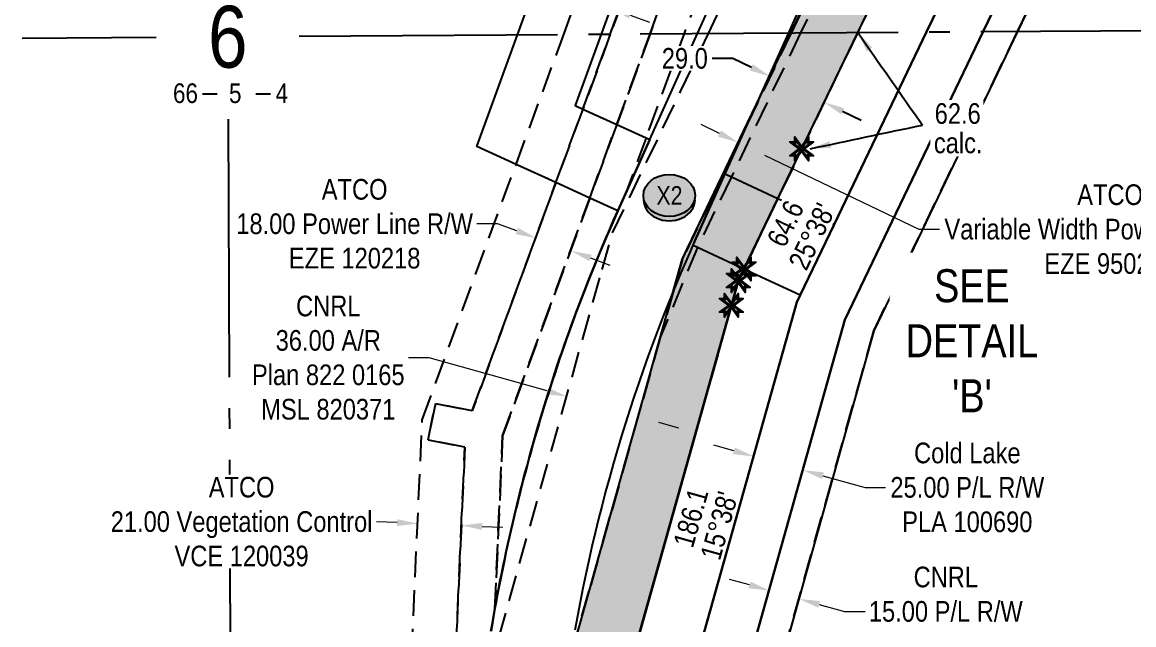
# Model space of a CAD drawing. Extents: x 516054 to 518684, y 6058562 to 6061257.
# Drawn here: x 516057 to 516596, y 6059202 to 6059494 of the extents above; entities that cross this region are included whole.
import ezdxf
from ezdxf.enums import TextEntityAlignment as Align

# ---------------------------------------------------------------- set-up
doc = ezdxf.new("R2010")
doc.units = 0
doc.header["$LTSCALE"] = 5
doc.header["$PDSIZE"] = 0.5
for name, pattern in [('foc-ACCESSROAD', [3.75, 2.5, -1.25]), ('foc-FLOWLINE', [3.75, 2.5, -1.25]), ('foc-QUARTERLINE', [33, 25, -3, 2, -3])]:
    doc.linetypes.add(name, pattern=pattern)
doc.layers.get('Defpoints').update_dxf_attribs({"color": 9})
for name, color, linetype in [('10', 1, 'Continuous'), ('9', 3, 'Continuous'), ('C-EZE', 13, 'foc-FLOWLINE'), ('DETAIL-T', 7, 'Continuous'), ('F-AR', 190, 'foc-ACCESSROAD'), ('F-EZE', 190, 'foc-FLOWLINE'), ('F-RW', 190, 'Continuous'), ('F-VCE', 190, 'foc-FLOWLINE'), ('F-WS', 190, 'foc-ACCESSROAD'), ('L-BD', 7, 'Continuous'), ('L-BD1', 253, 'Continuous'), ('L-MON', 1, 'Continuous'), ('L-SECLBL', 7, 'Continuous'), ('L-SECQ', 8, 'foc-QUARTERLINE'), ('L-TITLEDB', 4, 'Continuous'), ('P-CROSSINGS', 250, 'Continuous'), ('P-PROPOSED', 10, 'Continuous'), ('P-PROPOSED-H', 21, 'Continuous'), ('P-TXT', 4, 'Continuous')]:
    doc.layers.add(name, color=color, linetype=linetype)
for name, color, linetype, lineweight in [('C-EZE-T', 13, 'Continuous', 9), ('F-RW-T', 190, 'Continuous', 9), ('F-VCE-T', 190, 'Continuous', 9)]:
    doc.layers.add(name, color=color, linetype=linetype, lineweight=lineweight)
doc.styles.add('80CG', font='ARIALN.TTF', dxfattribs={"height": 10})
doc.styles.add('80L', font='ARIALN.TTF', dxfattribs={"height": 10})
doc.styles.add('Crossing', font='ARIALN.TTF', dxfattribs={"height": 10})
doc.styles.add('SIMPLEX', font='ARIALN.TTF')
doc.dimstyles.new('Compass 5 000', dxfattribs={"dimscale": 5, "dimtxt": 9, "dimasz": 2, "dimexe": 0.2, "dimexo": 0.0625, "dimgap": 0.5, "dimtad": 0, "dimtih": 1, "dimtoh": 1, "dimzin": 0, "dimdsep": 46, "dimtxsty": '80CG', "dimcen": 0.1, "dimse1": 1, "dimse2": 1, "dimclrd": 256, "dimclrt": 256, "dimaunit": 1, "dimadec": 4, "dimazin": 0, "dimtfac": 0.06, "dimtofl": 0, "dimtmove": 0, "dimatfit": 1, "dimfxl": 0.2, "dimtolj": 1, "dimtzin": 0, "dimlwd": -1, "dimarcsym": 0})

# ---------------------------------------------------------------- blocks, each defined once
blk = doc.blocks.new('L-SECLBL')
at = {"layer": '9', "color": 7}
for p, q in [((-5.08, -27.83), (-12.29, -27.83)), ((20.7, -27.83), (13.5, -27.83))]:
    blk.add_line(p, q, dxfattribs=at)
at = {"layer": '10', "color": 2, "style": 'SIMPLEX'}
blk.add_attdef('SEC', text='', height=30, dxfattribs=at).set_placement((0, 0), align=Align.MIDDLE)
at = {"layer": '10', "color": 5, "style": '80L'}
blk.add_attdef('TWP', text='', height=9.5, dxfattribs=at).set_placement((-14.43, -27.37), align=Align.MIDDLE_RIGHT)
blk.add_attdef('RGE', text='', height=9.5, dxfattribs=at).set_placement((3.62, -27.37), align=Align.MIDDLE_CENTER)
blk.add_attdef('MER', text='', height=9.5, dxfattribs=at).set_placement((23.17, -27.37), align=Align.MIDDLE_LEFT)
blk = doc.blocks.new('*D383')
at = {"layer": 'Defpoints', "color": 0, "transparency": 16777216}
for p in [(516363.4, 6059669.4), (516399.08, 6059656.42), (516306.75, 6059513.71)]:
    blk.add_point(p, dxfattribs=at)
at = {"layer": 'F-RW-T', "transparency": 16777216}
for p, q in [((516287.95, 6059520.55), (516277.95, 6059520.55)), ((516297.35, 6059517.13), (516287.95, 6059520.55)), ((516351.82, 6059497.31), (516361.22, 6059493.89))]:
    blk.add_line(p, q, dxfattribs=at)
for points in [[(516297.92, 6059518.7), (516296.78, 6059515.56), (516306.75, 6059513.71)], [(516352.39, 6059498.88), (516351.25, 6059495.74), (516342.42, 6059500.73)]]:
    blk.add_solid(points, dxfattribs=at)
at = {"layer": 'F-RW-T', "transparency": 16777216, "insert": (516238.48, 6059520.55), "char_height": 10, "attachment_point": 5, "style": '80CG'}
blk.add_mtext('\\A1;Inter Pipeline\\P38.00 P/L R/W\\PPLA 130419', dxfattribs=at)
blk = doc.blocks.new('*D388')
at = {"layer": 'Defpoints', "color": 0, "transparency": 16777216}
for p in [(516304.19, 6059383.4), (516323.24, 6059383.12), (516321.07, 6059377.21)]:
    blk.add_point(p, dxfattribs=at)
at = {"layer": 'F-RW-T', "transparency": 16777216}
for p, q in [((516287.58, 6059396.19), (516277.58, 6059396.19)), ((516296.96, 6059392.75), (516287.58, 6059396.19)), ((516332.63, 6059379.68), (516342.02, 6059376.23))]:
    blk.add_line(p, q, dxfattribs=at)
for points in [[(516297.54, 6059394.31), (516296.39, 6059391.18), (516306.35, 6059389.31)], [(516333.2, 6059381.24), (516332.05, 6059378.11), (516323.24, 6059383.12)]]:
    blk.add_solid(points, dxfattribs=at)
at = {"layer": 'F-RW-T', "transparency": 16777216, "insert": (516218.43, 6059396.19), "char_height": 10, "attachment_point": 5, "style": '80CG'}
blk.add_mtext('\\A1;ATCO\\P18.00 Power Line R/W\\PEZE 120218', dxfattribs=at)
blk = doc.blocks.new('*D389')
at = {"layer": 'Defpoints', "color": 0, "transparency": 16777216}
for p in [(516325.14, 6059326.31), (516359.77, 6059316.59), (516355.9, 6059302.84)]:
    blk.add_point(p, dxfattribs=at)
at = {"layer": 'F-RW-T', "transparency": 16777216}
for p, q in [((516254.44, 6059331.34), (516244.44, 6059331.34)), ((516311.65, 6059315.27), (516254.44, 6059331.34)), ((516365.53, 6059300.14), (516375.16, 6059297.43))]:
    blk.add_line(p, q, dxfattribs=at)
for points in [[(516312.1, 6059316.87), (516311.2, 6059313.66), (516321.28, 6059312.56)], [(516365.98, 6059301.74), (516365.08, 6059298.53), (516355.9, 6059302.84)]]:
    blk.add_solid(points, dxfattribs=at)
at = {"layer": 'F-RW-T', "transparency": 16777216, "insert": (516205.67, 6059331.34), "char_height": 10, "attachment_point": 5, "style": '80CG'}
blk.add_mtext('\\A1;CNRL\\P36.00 A/R\\PPlan 822 0165\\PMSL 820371', dxfattribs=at)
blk = doc.blocks.new('*D390')
at = {"layer": 'Defpoints', "color": 0, "transparency": 16777216}
for p in [(516435.52, 6059276.88), (516403.78, 6059255.41), (516427.64, 6059248.74)]:
    blk.add_point(p, dxfattribs=at)
at = {"layer": 'F-RW-T', "transparency": 16777216}
for p, q in [((516402.03, 6059286.25), (516392.4, 6059288.95)), ((516445.15, 6059274.18), (516465.52, 6059268.48)), ((516465.52, 6059268.48), (516475.52, 6059268.48))]:
    blk.add_line(p, q, dxfattribs=at)
for points in [[(516402.48, 6059287.85), (516401.58, 6059284.64), (516411.66, 6059283.55)], [(516445.59, 6059275.79), (516444.7, 6059272.58), (516435.52, 6059276.88)]]:
    blk.add_solid(points, dxfattribs=at)
at = {"layer": 'F-RW-T', "transparency": 16777216, "insert": (516515.06, 6059268.48), "char_height": 10, "attachment_point": 5, "style": '80CG'}
blk.add_mtext('\\A1;Cold Lake\\P25.00 P/L R/W\\PPLA 100690', dxfattribs=at)
blk = doc.blocks.new('*D391')
at = {"layer": 'Defpoints', "color": 0, "transparency": 16777216}
for p in [(516433.63, 6059214.54), (516412.89, 6059196.06), (516427.32, 6059192.02)]:
    blk.add_point(p, dxfattribs=at)
at = {"layer": 'F-RW-T', "transparency": 16777216}
for p, q in [((516409.57, 6059221.28), (516399.94, 6059223.97)), ((516443.26, 6059211.85), (516455.56, 6059208.4)), ((516455.56, 6059208.4), (516465.56, 6059208.4))]:
    blk.add_line(p, q, dxfattribs=at)
for points in [[(516410.02, 6059222.88), (516409.12, 6059219.67), (516419.2, 6059218.58)], [(516443.71, 6059213.45), (516442.81, 6059210.24), (516433.63, 6059214.54)]]:
    blk.add_solid(points, dxfattribs=at)
at = {"layer": 'F-RW-T', "transparency": 16777216, "insert": (516504.64, 6059208.4), "char_height": 10, "attachment_point": 5, "style": '80CG'}
blk.add_mtext('\\A1;CNRL\\P15.00 P/L R/W\\PPLA 180314', dxfattribs=at)
blk = doc.blocks.new('*D370')
at = {"layer": 'Defpoints', "color": 0, "transparency": 16777216}
for p in [(516248.98, 6059251.01), (516248.82, 6059247.55), (516270.02, 6059246.61)]:
    blk.add_point(p, dxfattribs=at)
at = {"layer": 'F-VCE-T', "transparency": 16777216}
for p, q in [((516238.99, 6059251.46), (516229, 6059251.9)), ((516280.16, 6059249.63), (516290.15, 6059249.19))]:
    blk.add_line(p, q, dxfattribs=at)
for points in [[(516239.06, 6059253.12), (516238.91, 6059249.79), (516248.98, 6059251.01)], [(516280.24, 6059251.29), (516280.09, 6059247.96), (516270.17, 6059250.07)]]:
    blk.add_solid(points, dxfattribs=at)
at = {"layer": 'F-VCE-T', "transparency": 16777216, "insert": (516163.7, 6059251.9), "char_height": 10, "attachment_point": 5, "style": '80CG', "bg_fill": 3, "box_fill_scale": 1.1, "bg_fill_color": 256, "bg_fill_true_color": 13158600, "bg_fill_transparency": 0}
blk.add_mtext('\\A1;ATCO\\P21.00 Vegetation Control\\PVCE 120039', dxfattribs=at)
blk = doc.blocks.new('*D414')
at = {"layer": 'C-EZE-T', "transparency": 16777216}
for p, q in [((516307.51, 6059125.39), (516231.55, 6059128.65)), ((516356.42, 6059123.29), (516366.41, 6059122.86))]:
    blk.add_line(p, q, dxfattribs=at)
at = {"layer": 'C-EZE-T', "linetype": 'Continuous', "transparency": 16777216}
for points in [[(516307.59, 6059127.05), (516307.44, 6059123.72), (516317.51, 6059124.96)], [(516356.49, 6059124.95), (516356.34, 6059121.62), (516346.42, 6059123.72)]]:
    blk.add_solid(points, dxfattribs=at)
at = {"layer": 'Defpoints', "color": 0, "linetype": 'Continuous', "transparency": 16777216}
for p in [(516317.51, 6059124.96), (516316.96, 6059112.25), (516345.88, 6059111.01)]:
    blk.add_point(p, dxfattribs=at)
at = {"layer": 'C-EZE-T', "linetype": 'Continuous', "transparency": 16777216, "insert": (516171.96, 6059128.65), "char_height": 10, "attachment_point": 5, "style": '80CG', "bg_fill": 3, "box_fill_scale": 1.1, "bg_fill_color": 256, "bg_fill_true_color": 13158600, "bg_fill_transparency": 0}
blk.add_mtext('\\A1;Federation\\P29.00 Power Line R/W\\PPlan 842 2504\\PEZE 850219\\P(To be Cancelled)', dxfattribs=at)
blk = doc.blocks.new('xing2')
h = blk.add_hatch(color=50)
h.dxf.hatch_style = 1
edge = h.paths.add_edge_path()
edge.add_ellipse((0, 0), major_axis=(-12.5, 0), ratio=0.816297, start_angle=0, end_angle=360)
h = blk.add_hatch(color=250)
h.dxf.hatch_style = 1
edge = h.paths.add_edge_path()
edge.add_ellipse((0, -2.05), major_axis=(-12.5, 0), ratio=0.816297, start_angle=0, end_angle=180)
edge.add_line((12.5, -2.05), (12.5, 0))
edge.add_ellipse((0, 0), major_axis=(-12.5, 0), ratio=0.816297, start_angle=0, end_angle=180, ccw=False)
edge.add_line((-12.5, 0), (-12.5, -2.05))
at = {"color": 250}
blk.add_ellipse((0, 0), major_axis=(-12.5, 0), ratio=0.816297, dxfattribs=at)
blk.add_ellipse((0, -2.05), major_axis=(-12.5, 0), ratio=0.816297, start_param=0, end_param=3.141593, dxfattribs=at)
at = {"color": 250, "style": 'Crossing'}
blk.add_attdef('CROSSING', text='', height=9, dxfattribs=at).set_placement((0.09, 0.02), align=Align.MIDDLE_CENTER)
at = {"color": 250, "style": 'Crossing', "flags": 1}
for tag, p in [('OWNER', (0.09, -12.49)), ('DESCRIPTION', (0.09, -25.77)), ('LOCATION', (0.09, -39.3)), ('DWG_REF', (0.09, -52.84))]:
    blk.add_attdef(tag, text='', height=9, dxfattribs=at).set_placement(p, align=Align.MIDDLE_CENTER)
blk = doc.blocks.new('TEMP')
h = blk.add_hatch(color=255)
h.dxf.hatch_style = 1
h.paths.add_polyline_path([(-1.15, -0.67), (-0.67, -0.67), (-0.67, -1.15), (0, -0.25), (0.67, -1.15), (0.67, -0.67), (1.15, -0.67), (0.25, 0), (1.15, 0.67), (0.67, 0.67), (0.67, 1.15), (0, 0.25), (-0.67, 1.15), (-0.67, 0.67), (-1.15, 0.67), (-0.25, 0)])
h.paths.add_polyline_path([(0.57, 0.85), (0.57, 0.57), (0.85, 0.57), (0.08, 0), (0.85, -0.57), (0.57, -0.57), (0.57, -0.85), (0, -0.08), (-0.57, -0.85), (-0.57, -0.57), (-0.85, -0.57), (-0.08, 0), (-0.85, 0.57), (-0.57, 0.57), (-0.57, 0.85), (0, 0.08)], flags=16)
h = blk.add_hatch(color=1)
h.dxf.hatch_style = 1
h.paths.add_polyline_path([(-0.07, -0.01), (-0.08, 0), (-0.85, -0.57), (-0.57, -0.57), (-0.57, -0.85), (0.07, 0.01), (0.08, 0), (0.85, 0.57), (0.57, 0.57), (0.57, 0.85)])
h = blk.add_hatch(color=1)
h.dxf.hatch_style = 1
h.paths.add_polyline_path([(-0.08, 0), (-0.85, 0.57), (-0.57, 0.57), (-0.57, 0.85), (0, 0.08), (0.57, 0.85), (0.57, 0.57), (0.85, 0.57), (0.08, 0), (0.85, -0.57), (0.57, -0.57), (0.57, -0.85), (0, -0.08), (-0.57, -0.85), (-0.57, -0.57), (-0.85, -0.57)])
at = {"color": 1}
for p, q in [((-0.08, 0), (0.08, 0)), ((0, 0.08), (0, -0.08))]:
    blk.add_line(p, q, dxfattribs=at)
at = {"color": 255, "flags": 128}
blk.add_lwpolyline([(-0.25, 0), (-1.15, 0.67), (-0.67, 0.67), (-0.67, 1.15), (0, 0.25), (0.67, 1.15), (0.67, 0.67), (1.15, 0.67), (0.25, 0), (1.15, -0.67), (0.67, -0.67), (0.67, -1.15), (0, -0.25), (-0.67, -1.15), (-0.67, -0.67), (-1.15, -0.67)], close=True, dxfattribs=at)
at = {"color": 1, "flags": 128}
blk.add_lwpolyline([(-0.08, 0), (-0.85, 0.57), (-0.57, 0.57), (-0.57, 0.85), (0, 0.08), (0.57, 0.85), (0.57, 0.57), (0.85, 0.57), (0.08, 0), (0.85, -0.57), (0.57, -0.57), (0.57, -0.85), (0, -0.08), (-0.57, -0.85), (-0.57, -0.57), (-0.85, -0.57)], close=True, dxfattribs=at)
blk = doc.blocks.new('*D438')
at = {"layer": 'Defpoints', "color": 0, "linetype": 'Continuous', "transparency": 16777216}
for p in [(516416.74, 6059461.86), (516445.65, 6059455.12), (516442.87, 6059449.32)]:
    blk.add_point(p, dxfattribs=at)
at = {"layer": 'P-TXT', "transparency": 16777216}
for p, q in [((516401.49, 6059476.31), (516391.49, 6059476.31)), ((516410.5, 6059471.98), (516401.49, 6059476.31)), ((516454.67, 6059450.79), (516463.69, 6059446.46))]:
    blk.add_line(p, q, dxfattribs=at)
at = {"layer": 'P-TXT', "linetype": 'Continuous', "transparency": 16777216}
for points in [[(516411.23, 6059473.48), (516409.78, 6059470.48), (516419.52, 6059467.65)], [(516455.39, 6059452.29), (516453.95, 6059449.29), (516445.65, 6059455.12)]]:
    blk.add_solid(points, dxfattribs=at)
at = {"layer": 'P-TXT', "linetype": 'Continuous', "transparency": 16777216, "insert": (516378.28, 6059476.31), "char_height": 10, "attachment_point": 5, "style": '80CG', "bg_fill": 3, "box_fill_scale": 1.1, "bg_fill_color": 256, "bg_fill_true_color": 13158600, "bg_fill_transparency": 0}
blk.add_mtext('\\A1;29.0', dxfattribs=at)
blk = doc.blocks.new('*D504')
at = {"layer": 'Defpoints', "color": 0, "linetype": 'Continuous', "transparency": 16777216}
for p in [(516401.54, 6059430.19), (516407.91, 6059433.78), (516405.31, 6059428.38)]:
    blk.add_point(p, dxfattribs=at)
at = {"layer": 'F-RW-T', "transparency": 16777216}
for p, q in [((516395.13, 6059439.93), (516386.12, 6059444.26)), ((516416.93, 6059429.45), (516491.54, 6059393.58)), ((516491.54, 6059393.58), (516501.54, 6059393.58))]:
    blk.add_line(p, q, dxfattribs=at)
at = {"layer": 'F-RW-T', "linetype": 'Continuous', "transparency": 16777216}
for points in [[(516395.85, 6059441.43), (516394.41, 6059438.43), (516404.14, 6059435.6)], [(516417.65, 6059430.95), (516416.2, 6059427.95), (516407.91, 6059433.78)]]:
    blk.add_solid(points, dxfattribs=at)
at = {"layer": 'F-RW-T', "linetype": 'Continuous', "transparency": 16777216, "insert": (516584.18, 6059393.58), "char_height": 10, "attachment_point": 5, "style": '80CG'}
blk.add_mtext('\\A1;ATCO\\PVariable Width Power Line R/W\\PEZE 950258', dxfattribs=at)

msp = doc.modelspace()

# ---------------------------------------------------------------- hatches: boundary and pattern name
at = {"layer": 'P-PROPOSED-H', "linetype": 'Continuous'}
h = msp.add_hatch(color=256, dxfattribs=at)
h.dxf.hatch_style = 1
h.paths.add_polyline_path([(516340.305, 6058977.111), (516311.346, 6058978.348), (516319.045, 6059158.594), (516319.722, 6059174.434), (516322.783, 6059185.371), (516372.922, 6059364.514), (516376.97, 6059378.977), (516380.748, 6059386.85), (516381.824, 6059389.094), (516408.685, 6059445.072), (516466.989, 6059566.581), (516483.702, 6059601.413), (516505.15, 6059798.488), (516484.878, 6059883.301), (516467.369, 6059956.55), (516445.138, 6060049.555), (516480.754, 6060102.429), (516480.655, 6060117.492), (516520.634, 6060117.755), (516520.815, 6060090.34), (516515.878, 6060083.012), (516478.243, 6060027.139), (516493.616, 6059962.823), (516511.125, 6059889.575), (516531.67, 6059803.62), (516545.016, 6059804.51), (516521.32, 6059586.772), (516493.122, 6059554.041), (516434.818, 6059432.533), (516407.957, 6059376.554), (516406.881, 6059374.311), (516404.2, 6059368.724), (516400.835, 6059356.702), (516350.696, 6059177.559), (516348.538, 6059169.849), (516348.004, 6059157.357)])

# ---------------------------------------------------------------- linework, layer by layer
at = {"layer": 'C-EZE'}
for points in [[(516323.434, 6059188.053), (516366.55, 6059341.575), (516372.932, 6059364.303), (516377.102, 6059379.151), (516408.669, 6059444.779), (516429.764, 6059488.706), (516484.031, 6059601.606), (516492.16, 6059676.416), (516495.753, 6059709.482), (516505.445, 6059798.691), (516484.059, 6059888.118)], [(516511.157, 6059891.267), (516532.065, 6059803.855), (516545.413, 6059804.7), (516544.984, 6059801.193), (516522.078, 6059590.754), (516512.329, 6059593.537), (516493.558, 6059554.412), (516461.993, 6059488.926), (516447.065, 6059457.827), (516423.383, 6059408.541), (516406.931, 6059374.309), (516404.331, 6059368.899), (516348.449, 6059169.941)]]:
    msp.add_lwpolyline(points, dxfattribs=at)
at = {"layer": 'F-AR'}
for points in [[(516362.62, 6060391.721), (516387.059, 6060291.863), (516396.809, 6060251.885), (516399.016, 6060242.826), (516401.649, 6060231.924), (516409.842, 6060197.932), (516419.222, 6060159.054), (516445.424, 6060049.681), (516463.084, 6059975.826), (516467.269, 6059958.329), (516477.738, 6059914.551), (516484.059, 6059888.118), (516505.445, 6059798.691), (516495.753, 6059709.482), (516492.16, 6059676.416), (516484.031, 6059601.606), (516429.761, 6059488.707), (516408.669, 6059444.778), (516377.102, 6059379.151), (516372.932, 6059364.303), (516366.55, 6059341.575), (516323.434, 6059188.053)], [(516288.184, 6059195.61), (516338.291, 6059374.031), (516343.312, 6059391.91), (516376.242, 6059460.375), (516389.73, 6059488.434), (516397.335, 6059504.229), (516448.927, 6059611.625), (516469.001, 6059796.383), (516418.813, 6060006.253), (516410.431, 6060041.305), (516398.021, 6060093.109), (516394.29, 6060108.682), (516384.238, 6060150.643), (516377.452, 6060178.768), (516374.863, 6060189.497), (516364.015, 6060234.317), (516352.104, 6060283.268), (516350.061, 6060291.623), (516327.25, 6060384.884)]]:
    msp.add_lwpolyline(points, dxfattribs=at)
at = {"layer": 'F-EZE'}
for points in [[(516488.291, 6059888.61), (516508.915, 6059803.938), (516511.179, 6059687.25), (516478.134, 6059579.847), (516434.333, 6059488.738), (516400.812, 6059419.012), (516384.365, 6059384.774), (516366.55, 6059341.575), (516372.932, 6059364.303), (516377.102, 6059379.151), (516408.669, 6059444.778), (516429.761, 6059488.707), (516484.031, 6059601.606), (516492.16, 6059676.416), (516496.143, 6059689.362), (516495.753, 6059709.482), (516505.445, 6059798.691), (516484.059, 6059888.118)], [(516426.056, 6059881.879), (516442.539, 6059721.29), (516450.002, 6059720.354), (516449.81, 6059718.18), (516449.709, 6059717.084), (516449.324, 6059712.985), (516449.217, 6059711.856), (516448.826, 6059707.78), (516448.713, 6059706.621), (516448.294, 6059702.441), (516440.304, 6059703.438), (516361.431, 6059488.242), (516345.347, 6059444.362), (516332.256, 6059408.645), (516290.045, 6059293.484), (516286.317, 6059209.81), (516285.659, 6059205.929), (516285.15, 6059202.909), (516284.474, 6059198.846)], [(516244.795, 6058682.103), (516271.794, 6059287.979), (516253.98, 6059291.562), (516257.521, 6059309.201), (516275.331, 6059305.619), (516315.851, 6059416.165), (516328.911, 6059451.799), (516342.221, 6059488.111), (516425.161, 6059714.401), (516408.187, 6059879.767)]]:
    msp.add_lwpolyline(points, dxfattribs=at)
at = {"layer": 'F-RW'}
for points in [[(516382.549, 6058682.785), (516357.521, 6058682.661), (516378.236, 6059165.189), (516432.483, 6059358.294), (516434.122, 6059361.702), (516450.59, 6059395.936), (516495.345, 6059489.153), (516518.819, 6059537.86), (516544.475, 6059567.747), (516856.212, 6059931.132), (516944.38, 6059993.293), (516957.869, 6060002.803), (516957.902, 6059993.334), (516958.019, 6059960.086), (516845.259, 6059880.596), (516539.457, 6059524.28), (516522.701, 6059489.34), (516455.698, 6059349.657), (516403.011, 6059161.43), (516382.549, 6058682.785)], [(516397.559, 6058682.859), (516382.549, 6058682.785), (516403.011, 6059161.43), (516455.698, 6059349.657), (516522.701, 6059489.34), (516539.457, 6059524.281), (516845.259, 6059880.597), (516958.019, 6059960.086), (516958.083, 6059941.788), (516855.421, 6059869.418), (516552.12, 6059516.016), (516539.383, 6059489.454), (516469.782, 6059344.354), (516417.915, 6059159.058), (516397.559, 6058682.859)], [(516450.592, 6059395.933), (516434.122, 6059361.702), (516406.93, 6059374.309), (516384.365, 6059384.774), (516382.286, 6059385.738), (516383.102, 6059387.913), (516397.73, 6059420.449), (516398.503, 6059420.082), (516400.812, 6059419.012), (516423.379, 6059408.547), (516450.592, 6059395.933)]]:
    msp.add_lwpolyline(points, close=True, dxfattribs=at)
for points in [[(516348.449, 6059169.941), (516404.331, 6059368.899), (516406.93, 6059374.309), (516423.379, 6059408.547), (516461.993, 6059488.926), (516493.558, 6059554.412), (516521.691, 6059587.205), (516869.996, 6059993.072)], [(516856.212, 6059931.132), (516544.475, 6059567.747), (516518.819, 6059537.86), (516495.345, 6059489.153), (516450.59, 6059395.936), (516434.122, 6059361.702), (516432.483, 6059358.294), (516378.236, 6059165.189)], [(516398.522, 6059864.573), (516407.909, 6059837.404), (516420.295, 6059714.759), (516337.81, 6059488.081), (516325.214, 6059453.472), (516328.911, 6059451.799), (516345.348, 6059444.361), (516359.495, 6059437.949), (516361.384, 6059437.095), (516349.495, 6059410.671), (516346.619, 6059404.284), (516345.815, 6059402.483), (516332.257, 6059408.643), (516315.852, 6059416.164), (516296.555, 6059424.999), (516277.595, 6059433.679), (516297.293, 6059487.807), (516381.634, 6059719.584), (516370.566, 6059829.185), (516364.038, 6059848.078), (516352.696, 6059866.184)]]:
    msp.add_lwpolyline(points, dxfattribs=at)
at = {"layer": 'F-VCE'}
for points in [[(516408.187, 6059879.767), (516425.161, 6059714.401), (516342.221, 6059488.111), (516328.911, 6059451.799), (516315.851, 6059416.165), (516275.331, 6059305.619), (516257.521, 6059309.201), (516253.98, 6059291.562), (516271.794, 6059287.979), (516244.794, 6058682.103)], [(516245.248, 6059168.806), (516251.125, 6059301.25), (516296.554, 6059425.001), (516319.664, 6059487.958), (516403.77, 6059717.087), (516397.146, 6059781.616), (516400.051, 6059812.073), (516388.9, 6059877.488)], [(516443.215, 6059666.361), (516377.972, 6059488.354), (516359.495, 6059437.949), (516349.494, 6059410.669), (516346.619, 6059404.285), (516345.827, 6059402.493), (516343.843, 6059397.964), (516341.13, 6059391.71), (516340.875, 6059391.114), (516338.434, 6059385.426), (516338.054, 6059384.533), (516337.1, 6059382.283), (516335.805, 6059379.103), (516335.318, 6059377.895), (516333.243, 6059372.739), (516332.641, 6059371.229), (516330.712, 6059366.38), (516329.999, 6059364.568), (516328.213, 6059360.024), (516327.419, 6059357.879), (516325.744, 6059353.341), (516324.935, 6059351.128), (516323.308, 6059346.662), (516322.484, 6059344.377), (516320.905, 6059339.987), (516320.069, 6059337.635), (516318.537, 6059333.317), (516317.645, 6059330.773), (516316.264, 6059326.59), (516315.442, 6059324.059), (516314.067, 6059319.824), (516313.233, 6059317.222), (516311.902, 6059313.062), (516311.058, 6059310.39), (516309.771, 6059306.305), (516308.918, 6059303.563), (516308.092, 6059300.902), (516307.695, 6059299.534), (516306.879, 6059296.683), (516305.739, 6059292.689), (516304.916, 6059289.767), (516303.816, 6059285.85), (516302.986, 6059282.856), (516301.925, 6059279.015), (516301.091, 6059275.953), (516300.067, 6059272.186), (516299.701, 6059270.82), (516299.258, 6059269.03), (516298.333, 6059265.291), (516297.543, 6059262.046), (516296.654, 6059258.383), (516295.861, 6059255.066), (516295.007, 6059251.48), (516294.213, 6059248.092), (516293.392, 6059244.581), (516292.597, 6059241.124), (516292.441, 6059240.443), (516291.857, 6059237.658), (516291.122, 6059234.089), (516290.425, 6059230.69), (516289.691, 6059227.051), (516289.025, 6059223.729), (516288.293, 6059220.017), (516287.656, 6059216.772), (516286.927, 6059212.989), (516286.927, 6059212.989), (516286.318, 6059209.815), (516290.045, 6059293.484), (516332.256, 6059408.645), (516345.347, 6059444.362), (516361.431, 6059488.242), (516440.304, 6059703.438)]]:
    msp.add_lwpolyline(points, dxfattribs=at)
at = {"layer": 'F-WS'}
msp.add_lwpolyline([(516962.784, 6058685.701), (516397.559, 6058682.859), (516404.048, 6058834.662), (516417.915, 6059159.058), (516420.925, 6059169.811), (516469.782, 6059344.354), (516539.383, 6059489.454), (516552.12, 6059516.016), (516855.421, 6059869.418), (516959.436, 6059554.055), (516959.651, 6059492.346), (516962.784, 6058685.701)], close=True, dxfattribs=at)
at = {"layer": 'L-SECQ'}
for p, q in [((516191.624, 6059487.094), (516959.652, 6059492.345)), ((516057.493, 6059486.177), (516122.343, 6059486.62)), ((516157.178, 6059446.858), (516160.238, 6058681.696))]:
    msp.add_line(p, q, dxfattribs=at)
at = {"layer": 'L-TITLEDB'}
for points in [[(516284.424, 6059198.87), (516285.111, 6059202.927), (516285.635, 6059205.941), (516286.318, 6059209.815), (516286.905, 6059213.002), (516287.61, 6059216.8), (516288.237, 6059220.05), (516288.959, 6059223.768), (516289.629, 6059227.088), (516290.368, 6059230.725), (516291.082, 6059234.114), (516291.836, 6059237.67), (516292.595, 6059241.126), (516293.362, 6059244.601), (516294.168, 6059248.124), (516294.949, 6059251.521), (516295.801, 6059255.11), (516296.593, 6059258.427), (516297.493, 6059262.081), (516298.296, 6059265.318), (516299.246, 6059269.038), (516300.057, 6059272.194), (516301.059, 6059275.979), (516301.877, 6059279.055), (516302.93, 6059282.903), (516303.755, 6059285.901), (516304.861, 6059289.812), (516305.691, 6059292.729), (516306.852, 6059296.705), (516307.685, 6059299.542), (516308.901, 6059303.579), (516309.737, 6059306.338), (516311.01, 6059310.435), (516311.846, 6059313.115), (516313.178, 6059317.275), (516314.013, 6059319.874), (516315.404, 6059324.095), (516316.237, 6059326.616), (516317.688, 6059330.896), (516318.519, 6059333.337), (516320.031, 6059337.675), (516320.858, 6059340.039), (516322.431, 6059344.434), (516323.253, 6059346.722), (516324.89, 6059351.176), (516325.705, 6059353.383), (516327.407, 6059357.892), (516328.214, 6059360.023), (516329.981, 6059364.589), (516330.687, 6059366.409), (516332.611, 6059371.264), (516333.213, 6059372.775), (516335.3, 6059377.916), (516335.79, 6059379.12), (516338.045, 6059384.545), (516338.419, 6059385.445), (516340.847, 6059391.15), (516341.101, 6059391.747), (516343.819, 6059397.995), (516345.827, 6059402.507), (516346.619, 6059404.284), (516349.495, 6059410.671), (516361.382, 6059437.096), (516384.434, 6059488.397), (516398.521, 6059519.623)], [(516434.946, 6059503.228), (516428.412, 6059488.697), (516408.669, 6059444.778), (516397.731, 6059420.448), (516383.103, 6059387.911), (516382.154, 6059385.799), (516380.487, 6059382.042), (516377.921, 6059376.15), (516375.403, 6059370.236), (516372.932, 6059364.303), (516370.341, 6059357.93), (516367.804, 6059351.535), (516365.324, 6059345.118), (516362.899, 6059338.681), (516360.53, 6059332.222), (516358.216, 6059325.743), (516355.959, 6059319.244), (516353.758, 6059312.727), (516351.613, 6059306.19), (516349.525, 6059299.635), (516347.494, 6059293.062), (516345.52, 6059286.472), (516343.603, 6059279.866), (516341.743, 6059273.242), (516339.94, 6059266.603), (516338.189, 6059259.952), (516336.507, 6059253.279), (516334.877, 6059246.596), (516333.305, 6059239.898), (516331.791, 6059233.188), (516330.335, 6059226.464), (516328.937, 6059219.727), (516327.598, 6059212.98), (516326.317, 6059206.221), (516325.094, 6059199.451)]]:
    msp.add_lwpolyline(points, dxfattribs=at)

# ---------------------------------------------------------------- block references
at = {"layer": 'L-MON', "linetype": 'Continuous', "xscale": 4.997505, "yscale": 4.997505, "zscale": 4.997505}
for p in [(516434.818, 6059432.533), (516404.2, 6059368.724), (516400.835, 6059356.702)]:
    msp.add_blockref('TEMP', p, dxfattribs=at)
at = {"layer": 'L-SECLBL'}
msp.add_blockref('L-SECLBL', (516157.018, 6059486.857), dxfattribs=at).add_auto_attribs({'SEC': '6', 'TWP': '66', 'RGE': '5', 'MER': '4'})
at = {"layer": 'P-CROSSINGS', "color": 6, "linetype": 'Continuous', "xscale": 0.999501, "yscale": 0.999501, "zscale": 0.999501}
msp.add_blockref('xing2', (516370.761, 6059409.956), dxfattribs=at).add_auto_attribs({'CROSSING': 'X2'})

# ---------------------------------------------------------------- texts
at = {"layer": 'L-BD1', "linetype": 'Continuous', "style": '80L'}
for s, p in [('186.1', (516381.188, 6059253.835)), ("15°38'", (516394.904, 6059249.996))]:
    msp.add_text(s, height=9.995, rotation=74.3639, dxfattribs=at).set_placement(p, align=Align.MIDDLE)

# ---------------------------------------------------------------- dimensions: what is measured, and where the dimension line sits
at = {"layer": 'F-RW-T'}
for base, p1, p2, angle, text, picture, middle in [((516306.748, 6059513.71), (516399.076, 6059656.423), (516363.403, 6059669.404), 160.00417, 'Inter Pipeline\\P38.00 P/L R/W\\PPLA 130419', '*D383', (516238.482, 6059520.549)), ((516323.237, 6059383.117), (516304.187, 6059383.395), (516321.071, 6059377.207), 339.87002, 'ATCO\\P18.00 Power Line R/W\\PEZE 120218', '*D388', (516218.435, 6059396.188)), ((516355.905, 6059302.841), (516325.141, 6059326.311), (516359.766, 6059316.587), 344.3132, 'CNRL\\P36.00 A/R\\PPlan 822 0165\\PMSL 820371', '*D389', (516205.669, 6059331.337)), ((516433.628, 6059214.542), (516412.892, 6059196.056), (516427.323, 6059192.016), 344.3624, 'CNRL\\P15.00 P/L R/W\\PPLA 180314', '*D391', (516504.644, 6059208.404))]:
    dim = msp.add_linear_dim(base=base, p1=p1, p2=p2, angle=angle, text=text, dimstyle='Compass 5 000', dxfattribs=at)
    dim.commit()
    dim.dimension.update_dxf_attribs({"geometry": picture, "text_midpoint": middle, "dimtype": 161})

# ---------------------------------------------------------------- next in the draw order: dimensions: what is measured, and where the dimension line sits
at = {"layer": 'C-EZE-T', "linetype": 'Continuous'}
dim = msp.add_linear_dim(base=(516317.505, 6059124.959), p1=(516345.879, 6059111.01), p2=(516316.959, 6059112.252), angle=177.54046, text='Federation\\P29.00 Power Line R/W\\PPlan 842 2504\\PEZE 850219\\P(To be Cancelled)', dimstyle='Compass 5 000', override={"dimtfill": 1}, dxfattribs=at)
dim.commit()
dim.dimension.update_dxf_attribs({"geometry": '*D414', "text_midpoint": (516171.959, 6059128.651), "dimtype": 161})

# ---------------------------------------------------------------- next in the draw order: linework, layer by layer
at = {"layer": 'P-PROPOSED', "flags": 128}
for points in [[(516511.125, 6059889.575), (516531.67, 6059803.62), (516545.016, 6059804.51), (516521.32, 6059586.772), (516521.32, 6059586.772), (516493.122, 6059554.041), (516434.818, 6059432.533), (516407.957, 6059376.554), (516406.881, 6059374.311), (516404.2, 6059368.724), (516400.835, 6059356.702), (516350.696, 6059177.559)], [(516322.783, 6059185.371), (516372.922, 6059364.514), (516376.97, 6059378.977), (516380.748, 6059386.85), (516381.824, 6059389.094), (516408.685, 6059445.072), (516466.989, 6059566.581), (516483.702, 6059601.413), (516505.15, 6059798.488), (516484.878, 6059883.301)]]:
    msp.add_lwpolyline(points, dxfattribs=at)

# ---------------------------------------------------------------- next in the draw order: dimensions: what is measured, and where the dimension line sits
at = {"layer": 'F-VCE-T'}
dim = msp.add_aligned_dim(p1=(516270.021, 6059246.608), p2=(516248.823, 6059247.548), distance=-3.467, text='ATCO\\P21.00 Vegetation Control\\PVCE 120039', dimstyle='Compass 5 000', override={"dimtfill": 1}, dxfattribs=at)
dim.commit()
dim.dimension.update_dxf_attribs({"geometry": '*D370', "text_midpoint": (516163.7, 6059251.899)})

# ---------------------------------------------------------------- next in the draw order: texts
at = {"layer": 'DETAIL-T', "color": 3, "insert": (516517.292, 6059339.573), "char_height": 15.992, "width": 63.60437, "attachment_point": 5, "style": '80CG', "bg_fill": 2}
msp.add_mtext("SEE\\PDETAIL\\P'B'", dxfattribs=at)
at = {"layer": 'L-BD', "linetype": 'Continuous', "insert": (516498.601, 6059454.647), "char_height": 9.99501, "width": 22.66713, "attachment_point": 1, "line_spacing_factor": 0.855, "style": '80L', "bg_fill": 3, "box_fill_scale": 1.15, "bg_fill_color": 256, "bg_fill_true_color": 256, "bg_fill_transparency": 0}
msp.add_mtext('\\pi0.66699;62.6 \\P\\pi0.27156;calc.', dxfattribs=at)
at = {"layer": 'L-BD1', "linetype": 'Continuous', "insert": (516415.165, 6059383.277), "char_height": 9.99501, "width": 32.78486, "attachment_point": 1, "rotation": 64.3667, "line_spacing_factor": 0.855, "style": '80L', "bg_fill": 3, "box_fill_scale": 1.15, "bg_fill_color": 256, "bg_fill_true_color": 256, "bg_fill_transparency": 0}
msp.add_mtext("\\pi5.72586;64.6\\P\\pi0.2102;25°38'", dxfattribs=at)

# ---------------------------------------------------------------- next in the draw order: dimensions: what is measured, and where the dimension line sits
at = {"layer": 'P-TXT', "linetype": 'Continuous'}
dim = msp.add_linear_dim(base=(516445.653, 6059455.115), p1=(516416.74, 6059461.861), p2=(516442.873, 6059449.321), angle=334.3667, text='29.0', dimstyle='Compass 5 000', override={"dimtfill": 1}, dxfattribs=at)
dim.commit()
dim.dimension.update_dxf_attribs({"geometry": '*D438', "text_midpoint": (516378.283, 6059476.307), "dimtype": 161})

# ---------------------------------------------------------------- next in the draw order: block references
at = {"layer": 'L-MON', "linetype": 'Continuous', "xscale": 4.997505, "yscale": 4.997505, "zscale": 4.997505}
msp.add_blockref('TEMP', (516406.881, 6059374.311), dxfattribs=at)

# ---------------------------------------------------------------- next in the draw order: dimensions: what is measured, and where the dimension line sits
at = {"layer": 'F-RW-T', "linetype": 'Continuous'}
dim = msp.add_linear_dim(base=(516407.913, 6059433.784), p1=(516401.543, 6059430.189), p2=(516405.314, 6059428.376), angle=334.32393, text='ATCO\\PVariable Width Power Line R/W\\PEZE 950258', dimstyle='Compass 5 000', dxfattribs=at)
dim.commit()
dim.dimension.update_dxf_attribs({"geometry": '*D504', "text_midpoint": (516584.18, 6059393.58), "dimtype": 161})
at = {"layer": 'F-RW-T'}
dim = msp.add_linear_dim(base=(516435.515, 6059276.877), p1=(516403.785, 6059255.412), p2=(516427.638, 6059248.735), angle=344.36245, text='Cold Lake\\P25.00 P/L R/W\\PPLA 100690', dimstyle='Compass 5 000', dxfattribs=at)
dim.commit()
dim.dimension.update_dxf_attribs({"geometry": '*D390', "text_midpoint": (516515.065, 6059268.477), "dimtype": 161})

# ---------------------------------------------------------------- next in the draw order: leaders
at = {"layer": 'L-BD', "linetype": 'Continuous', "path_type": 1}
for points in [[(516461.993, 6059488.926), (516493.339, 6059444.061)], [(516438.928, 6059432.559), (516493.339, 6059444.061)]]:
    msp.add_leader(points, dimstyle='Compass 5 000', override={"dimgap": 0.5, "dimtad": 0}, dxfattribs=at)

doc.saveas('drawing.dxf')
